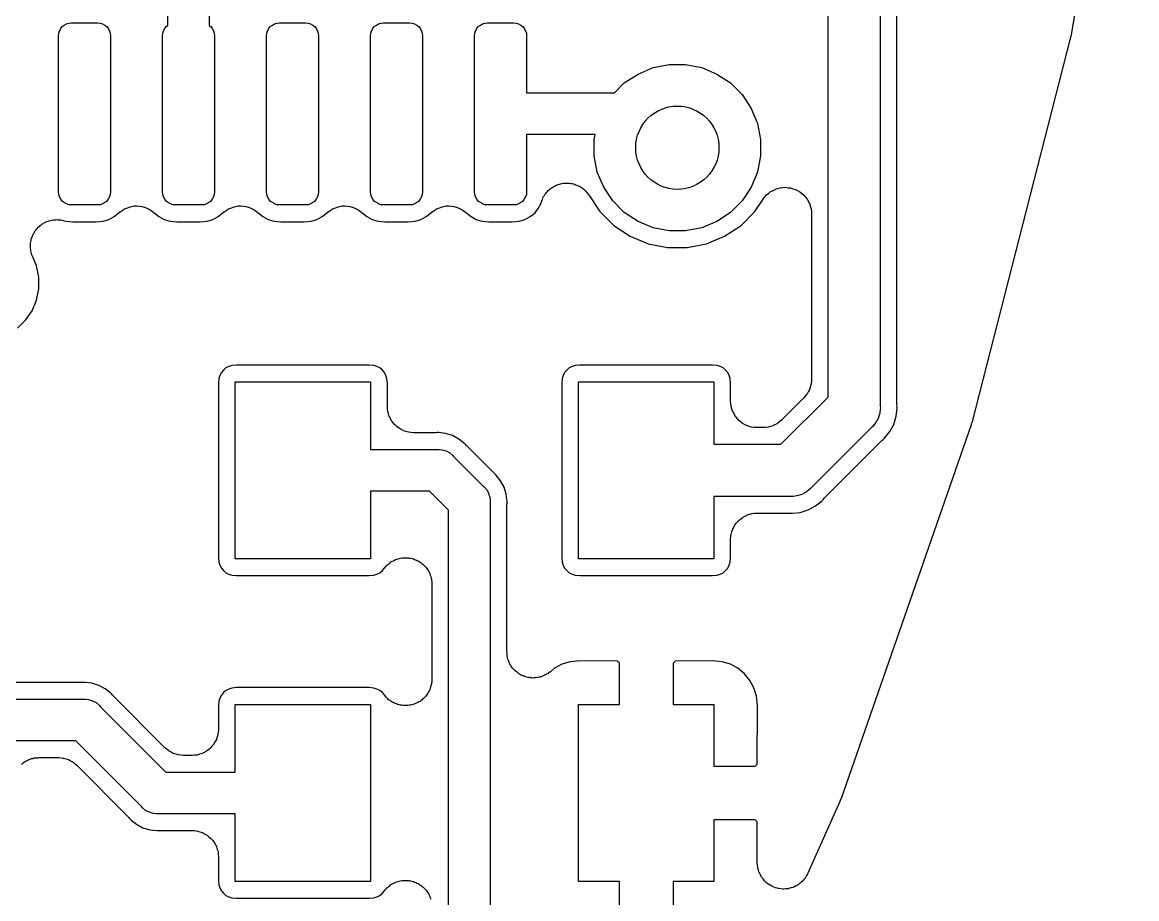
# Model space of a CAD drawing. Extents: x 115.8 to 161.5, y -138.1 to -92.5.
# Drawn here: x 156 to 161.36, y -124.16 to -119.95 of the extents above; entities that cross this region are included whole.
import ezdxf

# ---------------------------------------------------------------- set-up
doc = ezdxf.new("R2010")
doc.units = 0
doc.layers.add('BLACK', color=7, linetype='CONTINUOUS')

msp = doc.modelspace()

# ---------------------------------------------------------------- linework, layer by layer
at = {"layer": 'BLACK', "linetype": 'CONTINUOUS'}
for p, q in [((160.125, -117.956), (160.125, -121.794)), ((159.875, -120.656), (159.875, -118.002)), ((160.205, -121.784), (160.205, -117.966)), ((161.358, -118.137), (161.041, -120.016)), ((156.9, -119.705), (156.9, -119.963)), ((156.7, -119.963), (156.7, -119.741)), ((156.176, -120), (156.18, -119.989)), ((156.18, -119.989), (156.186, -119.978)), ((156.186, -119.978), (156.193, -119.968)), ((156.193, -119.968), (156.203, -119.961)), ((156.203, -119.961), (156.214, -119.955)), ((156.214, -119.955), (156.225, -119.951)), ((156.225, -119.951), (156.237, -119.95)), ((156.237, -119.95), (156.362, -119.95)), ((156.362, -119.95), (156.375, -119.951)), ((156.375, -119.951), (156.386, -119.955)), ((156.386, -119.955), (156.397, -119.961)), ((156.397, -119.961), (156.407, -119.968)), ((156.407, -119.968), (156.414, -119.978)), ((156.414, -119.978), (156.42, -119.989)), ((156.42, -119.989), (156.424, -120)), ((156.676, -120), (156.68, -119.989)), ((156.68, -119.989), (156.686, -119.978)), ((156.686, -119.978), (156.693, -119.968)), ((156.693, -119.968), (156.7, -119.963)), ((156.9, -119.963), (156.907, -119.968)), ((156.907, -119.968), (156.914, -119.978)), ((156.914, -119.978), (156.92, -119.989)), ((156.92, -119.989), (156.924, -120)), ((157.176, -120), (157.18, -119.989)), ((157.18, -119.989), (157.186, -119.978)), ((157.186, -119.978), (157.193, -119.968)), ((157.193, -119.968), (157.203, -119.961)), ((157.203, -119.961), (157.214, -119.955)), ((157.214, -119.955), (157.225, -119.951)), ((157.225, -119.951), (157.237, -119.95)), ((157.237, -119.95), (157.362, -119.95)), ((157.362, -119.95), (157.375, -119.951)), ((157.375, -119.951), (157.386, -119.955)), ((157.386, -119.955), (157.397, -119.961)), ((157.397, -119.961), (157.407, -119.968)), ((157.407, -119.968), (157.414, -119.978)), ((157.414, -119.978), (157.42, -119.989)), ((157.42, -119.989), (157.424, -120)), ((157.676, -120), (157.68, -119.989)), ((157.68, -119.989), (157.686, -119.978)), ((157.686, -119.978), (157.693, -119.968)), ((157.693, -119.968), (157.703, -119.961)), ((157.703, -119.961), (157.714, -119.955)), ((157.714, -119.955), (157.725, -119.951)), ((157.725, -119.951), (157.737, -119.95)), ((157.737, -119.95), (157.862, -119.95)), ((157.862, -119.95), (157.875, -119.951)), ((157.875, -119.951), (157.886, -119.955)), ((157.886, -119.955), (157.897, -119.961)), ((157.897, -119.961), (157.907, -119.968)), ((157.907, -119.968), (157.914, -119.978)), ((157.914, -119.978), (157.92, -119.989)), ((157.92, -119.989), (157.924, -120)), ((158.176, -120), (158.18, -119.989)), ((158.18, -119.989), (158.186, -119.978)), ((158.186, -119.978), (158.193, -119.968)), ((158.193, -119.968), (158.203, -119.961)), ((158.203, -119.961), (158.214, -119.955)), ((158.214, -119.955), (158.225, -119.951)), ((158.225, -119.951), (158.237, -119.95)), ((158.237, -119.95), (158.362, -119.95)), ((158.362, -119.95), (158.375, -119.951)), ((158.375, -119.951), (158.386, -119.955)), ((158.386, -119.955), (158.397, -119.961)), ((158.397, -119.961), (158.407, -119.968)), ((158.407, -119.968), (158.414, -119.978)), ((158.414, -119.978), (158.42, -119.989)), ((158.42, -119.989), (158.424, -120)), ((156.175, -120.012), (156.176, -120)), ((156.175, -120.762), (156.175, -120.012)), ((156.424, -120), (156.425, -120.012)), ((156.425, -120.012), (156.425, -120.762)), ((156.675, -120.012), (156.676, -120)), ((156.675, -120.762), (156.675, -120.012)), ((156.924, -120), (156.925, -120.012)), ((156.925, -120.012), (156.925, -120.762)), ((157.175, -120.012), (157.176, -120)), ((157.175, -120.762), (157.175, -120.012)), ((157.424, -120), (157.425, -120.012)), ((157.425, -120.012), (157.425, -120.762)), ((157.675, -120.012), (157.676, -120)), ((157.675, -120.762), (157.675, -120.012)), ((157.924, -120), (157.925, -120.012)), ((157.925, -120.012), (157.925, -120.762)), ((158.175, -120.012), (158.176, -120)), ((158.175, -120.762), (158.175, -120.012)), ((158.424, -120), (158.425, -120.012)), ((158.425, -120.012), (158.425, -120.287)), ((161.038, -120.026), (160.565, -121.871)), ((161.039, -120.022), (161.038, -120.026)), ((161.04, -120.017), (161.039, -120.022)), ((161.041, -120.016), (161.04, -120.017)), ((159.033, -120.165), (159.111, -120.15)), ((159.111, -120.15), (159.189, -120.15)), ((159.189, -120.15), (159.267, -120.165)), ((158.895, -120.239), (158.961, -120.196)), ((158.961, -120.196), (159.033, -120.165)), ((159.267, -120.165), (159.339, -120.196)), ((159.339, -120.196), (159.405, -120.239)), ((158.847, -120.287), (158.895, -120.239)), ((159.405, -120.239), (159.461, -120.295)), ((158.425, -120.287), (158.847, -120.287)), ((159.461, -120.295), (159.504, -120.361)), ((159.504, -120.361), (159.535, -120.433)), ((159.535, -120.433), (159.55, -120.511)), ((158.755, -120.487), (158.425, -120.487)), ((158.425, -120.487), (158.425, -120.762)), ((158.75, -120.511), (158.755, -120.487)), ((158.75, -120.589), (158.75, -120.511)), ((159.55, -120.511), (159.55, -120.589)), ((158.765, -120.667), (158.75, -120.589)), ((159.55, -120.589), (159.535, -120.667)), ((158.796, -120.739), (158.765, -120.667)), ((159.535, -120.667), (159.504, -120.739)), ((159.875, -121.748), (159.875, -120.656)), ((159.875, -120.656), (159.875, -120.656)), ((158.539, -120.748), (158.544, -120.744)), ((158.544, -120.744), (158.548, -120.741)), ((158.548, -120.741), (158.554, -120.738)), ((158.554, -120.738), (158.56, -120.734)), ((158.56, -120.734), (158.565, -120.732)), ((158.565, -120.732), (158.57, -120.729)), ((158.57, -120.729), (158.577, -120.727)), ((158.577, -120.727), (158.583, -120.725)), ((158.583, -120.725), (158.588, -120.724)), ((158.588, -120.724), (158.594, -120.722)), ((158.594, -120.722), (158.601, -120.721)), ((158.601, -120.721), (158.607, -120.72)), ((158.607, -120.72), (158.613, -120.72)), ((158.613, -120.72), (158.619, -120.72)), ((158.619, -120.72), (158.625, -120.72)), ((158.625, -120.72), (158.632, -120.72)), ((158.632, -120.72), (158.638, -120.722)), ((158.638, -120.722), (158.643, -120.722)), ((158.643, -120.722), (158.65, -120.724)), ((158.65, -120.724), (158.656, -120.725)), ((158.656, -120.725), (158.661, -120.728)), ((158.661, -120.728), (158.667, -120.73)), ((158.667, -120.73), (158.673, -120.733)), ((158.673, -120.733), (158.679, -120.735)), ((158.679, -120.735), (158.684, -120.738)), ((158.684, -120.738), (158.689, -120.741)), ((158.689, -120.741), (158.694, -120.745)), ((158.694, -120.745), (158.699, -120.749)), ((158.839, -120.805), (158.796, -120.739)), ((159.504, -120.739), (159.461, -120.805)), ((159.621, -120.749), (159.633, -120.746)), ((159.633, -120.746), (159.644, -120.743)), ((159.644, -120.743), (159.644, -120.743)), ((159.644, -120.743), (159.645, -120.743)), ((159.645, -120.743), (159.657, -120.741)), ((159.657, -120.741), (159.669, -120.74)), ((159.669, -120.74), (159.669, -120.74)), ((159.669, -120.74), (159.669, -120.74)), ((159.669, -120.74), (159.682, -120.742)), ((159.682, -120.742), (159.694, -120.743)), ((159.694, -120.743), (159.694, -120.743)), ((159.694, -120.743), (159.694, -120.743)), ((159.694, -120.743), (159.705, -120.747)), ((156.176, -120.775), (156.175, -120.762)), ((156.18, -120.786), (156.176, -120.775)), ((156.186, -120.797), (156.18, -120.786)), ((156.193, -120.807), (156.186, -120.797)), ((156.414, -120.797), (156.407, -120.807)), ((156.42, -120.786), (156.414, -120.797)), ((156.424, -120.775), (156.42, -120.786)), ((156.425, -120.762), (156.424, -120.775)), ((156.676, -120.775), (156.675, -120.762)), ((156.68, -120.786), (156.676, -120.775)), ((156.686, -120.797), (156.68, -120.786)), ((156.693, -120.807), (156.686, -120.797)), ((156.914, -120.797), (156.907, -120.807)), ((156.92, -120.786), (156.914, -120.797)), ((156.924, -120.775), (156.92, -120.786)), ((156.925, -120.762), (156.924, -120.775)), ((157.176, -120.775), (157.175, -120.762)), ((157.18, -120.786), (157.176, -120.775)), ((157.186, -120.797), (157.18, -120.786)), ((157.193, -120.807), (157.186, -120.797)), ((157.414, -120.797), (157.407, -120.807)), ((157.42, -120.786), (157.414, -120.797)), ((157.424, -120.775), (157.42, -120.786)), ((157.425, -120.762), (157.424, -120.775)), ((157.676, -120.775), (157.675, -120.762)), ((157.68, -120.786), (157.676, -120.775)), ((157.686, -120.797), (157.68, -120.786)), ((157.693, -120.807), (157.686, -120.797)), ((157.914, -120.797), (157.907, -120.807)), ((157.92, -120.786), (157.914, -120.797)), ((157.924, -120.775), (157.92, -120.786)), ((157.925, -120.762), (157.924, -120.775)), ((158.176, -120.775), (158.175, -120.762)), ((158.18, -120.786), (158.176, -120.775)), ((158.186, -120.797), (158.18, -120.786)), ((158.193, -120.807), (158.186, -120.797)), ((158.414, -120.797), (158.407, -120.807)), ((158.42, -120.786), (158.414, -120.797)), ((158.424, -120.775), (158.42, -120.786)), ((158.425, -120.762), (158.424, -120.775)), ((158.5, -120.803), (158.501, -120.797)), ((158.501, -120.797), (158.504, -120.791)), ((158.504, -120.791), (158.507, -120.785)), ((158.507, -120.785), (158.51, -120.781)), ((158.51, -120.781), (158.513, -120.775)), ((158.513, -120.775), (158.517, -120.77)), ((158.517, -120.77), (158.521, -120.765)), ((158.521, -120.765), (158.525, -120.761)), ((158.525, -120.761), (158.529, -120.756)), ((158.529, -120.756), (158.534, -120.752)), ((158.534, -120.752), (158.539, -120.748)), ((158.699, -120.749), (158.704, -120.753)), ((158.704, -120.753), (158.708, -120.757)), ((158.708, -120.757), (158.712, -120.762)), ((158.712, -120.762), (158.717, -120.767)), ((158.717, -120.767), (158.72, -120.772)), ((158.72, -120.772), (158.724, -120.776)), ((158.724, -120.776), (158.777, -120.856)), ((159.523, -120.856), (159.562, -120.797)), ((159.562, -120.797), (159.563, -120.796)), ((159.563, -120.795), (159.571, -120.786)), ((159.563, -120.796), (159.563, -120.795)), ((159.563, -120.796), (159.563, -120.796)), ((159.563, -120.796), (159.563, -120.796)), ((159.571, -120.786), (159.579, -120.777)), ((159.579, -120.776), (159.589, -120.769)), ((159.579, -120.777), (159.579, -120.776)), ((159.579, -120.776), (159.579, -120.776)), ((159.589, -120.769), (159.598, -120.761)), ((159.598, -120.761), (159.599, -120.761)), ((159.599, -120.761), (159.61, -120.755)), ((159.599, -120.761), (159.599, -120.761)), ((159.61, -120.755), (159.62, -120.75)), ((159.62, -120.75), (159.621, -120.75)), ((159.621, -120.75), (159.621, -120.749)), ((159.705, -120.747), (159.717, -120.75)), ((159.717, -120.75), (159.717, -120.75)), ((159.717, -120.75), (159.718, -120.75)), ((159.718, -120.75), (159.728, -120.756)), ((159.728, -120.756), (159.739, -120.762)), ((159.739, -120.762), (159.739, -120.762)), ((159.739, -120.762), (159.739, -120.762)), ((159.739, -120.762), (159.749, -120.77)), ((159.749, -120.77), (159.758, -120.778)), ((159.758, -120.778), (159.758, -120.778)), ((159.758, -120.778), (159.758, -120.778)), ((159.758, -120.778), (159.766, -120.788)), ((159.766, -120.788), (159.774, -120.797)), ((159.774, -120.797), (159.774, -120.797)), ((159.774, -120.797), (159.774, -120.797)), ((159.774, -120.797), (159.78, -120.809)), ((156.203, -120.814), (156.193, -120.807)), ((156.214, -120.82), (156.203, -120.814)), ((156.225, -120.824), (156.214, -120.82)), ((156.237, -120.825), (156.225, -120.824)), ((156.362, -120.825), (156.237, -120.825)), ((156.375, -120.824), (156.362, -120.825)), ((156.386, -120.82), (156.375, -120.824)), ((156.397, -120.814), (156.386, -120.82)), ((156.407, -120.807), (156.397, -120.814)), ((156.471, -120.858), (156.481, -120.851)), ((156.481, -120.851), (156.491, -120.845)), ((156.491, -120.845), (156.491, -120.844)), ((156.491, -120.844), (156.492, -120.844)), ((156.492, -120.844), (156.503, -120.84)), ((156.503, -120.84), (156.514, -120.835)), ((156.514, -120.835), (156.514, -120.835)), ((156.514, -120.835), (156.515, -120.835)), ((156.515, -120.835), (156.526, -120.833)), ((156.526, -120.833), (156.538, -120.83)), ((156.538, -120.83), (156.538, -120.83)), ((156.538, -120.83), (156.539, -120.83)), ((156.539, -120.83), (156.551, -120.83)), ((156.551, -120.83), (156.563, -120.831)), ((156.563, -120.831), (156.563, -120.831)), ((156.563, -120.831), (156.564, -120.831)), ((156.564, -120.831), (156.575, -120.833)), ((156.575, -120.833), (156.587, -120.835)), ((156.587, -120.835), (156.588, -120.836)), ((156.588, -120.836), (156.588, -120.836)), ((156.588, -120.836), (156.599, -120.84)), ((156.599, -120.84), (156.61, -120.845)), ((156.61, -120.845), (156.61, -120.845)), ((156.61, -120.845), (156.611, -120.845)), ((156.611, -120.845), (156.621, -120.852)), ((156.621, -120.852), (156.631, -120.859)), ((156.703, -120.814), (156.693, -120.807)), ((156.714, -120.82), (156.703, -120.814)), ((156.725, -120.824), (156.714, -120.82)), ((156.737, -120.825), (156.725, -120.824)), ((156.862, -120.825), (156.737, -120.825)), ((156.875, -120.824), (156.862, -120.825)), ((156.886, -120.82), (156.875, -120.824)), ((156.897, -120.814), (156.886, -120.82)), ((156.907, -120.807), (156.897, -120.814)), ((156.971, -120.858), (156.981, -120.851)), ((156.981, -120.851), (156.991, -120.845)), ((156.991, -120.845), (156.991, -120.844)), ((156.991, -120.844), (156.992, -120.844)), ((156.992, -120.844), (157.003, -120.84)), ((157.003, -120.84), (157.014, -120.835)), ((157.014, -120.835), (157.014, -120.835)), ((157.014, -120.835), (157.015, -120.835)), ((157.015, -120.835), (157.026, -120.833)), ((157.026, -120.833), (157.038, -120.83)), ((157.038, -120.83), (157.038, -120.83)), ((157.038, -120.83), (157.039, -120.83)), ((157.039, -120.83), (157.051, -120.83)), ((157.051, -120.83), (157.063, -120.831)), ((157.063, -120.831), (157.063, -120.831)), ((157.063, -120.831), (157.064, -120.831)), ((157.064, -120.831), (157.075, -120.833)), ((157.075, -120.833), (157.087, -120.835)), ((157.087, -120.835), (157.088, -120.836)), ((157.088, -120.836), (157.088, -120.836)), ((157.088, -120.836), (157.099, -120.84)), ((157.099, -120.84), (157.11, -120.845)), ((157.11, -120.845), (157.11, -120.845)), ((157.11, -120.845), (157.111, -120.845)), ((157.111, -120.845), (157.121, -120.852)), ((157.121, -120.852), (157.131, -120.859)), ((157.203, -120.814), (157.193, -120.807)), ((157.214, -120.82), (157.203, -120.814)), ((157.225, -120.824), (157.214, -120.82)), ((157.237, -120.825), (157.225, -120.824)), ((157.362, -120.825), (157.237, -120.825)), ((157.375, -120.824), (157.362, -120.825)), ((157.386, -120.82), (157.375, -120.824)), ((157.397, -120.814), (157.386, -120.82)), ((157.407, -120.807), (157.397, -120.814)), ((157.471, -120.858), (157.481, -120.851)), ((157.481, -120.851), (157.491, -120.845)), ((157.491, -120.845), (157.491, -120.844)), ((157.491, -120.844), (157.492, -120.844)), ((157.492, -120.844), (157.503, -120.84)), ((157.503, -120.84), (157.514, -120.835)), ((157.514, -120.835), (157.514, -120.835)), ((157.514, -120.835), (157.515, -120.835)), ((157.515, -120.835), (157.526, -120.833)), ((157.526, -120.833), (157.538, -120.83)), ((157.538, -120.83), (157.538, -120.83)), ((157.538, -120.83), (157.539, -120.83)), ((157.539, -120.83), (157.551, -120.83)), ((157.551, -120.83), (157.563, -120.831)), ((157.563, -120.831), (157.563, -120.831)), ((157.563, -120.831), (157.564, -120.831)), ((157.564, -120.831), (157.575, -120.833)), ((157.575, -120.833), (157.587, -120.835)), ((157.587, -120.835), (157.588, -120.836)), ((157.588, -120.836), (157.588, -120.836)), ((157.588, -120.836), (157.599, -120.84)), ((157.599, -120.84), (157.61, -120.845)), ((157.61, -120.845), (157.61, -120.845)), ((157.61, -120.845), (157.611, -120.845)), ((157.611, -120.845), (157.621, -120.852)), ((157.621, -120.852), (157.631, -120.859)), ((157.703, -120.814), (157.693, -120.807)), ((157.714, -120.82), (157.703, -120.814)), ((157.725, -120.824), (157.714, -120.82)), ((157.737, -120.825), (157.725, -120.824)), ((157.862, -120.825), (157.737, -120.825)), ((157.875, -120.824), (157.862, -120.825)), ((157.886, -120.82), (157.875, -120.824)), ((157.897, -120.814), (157.886, -120.82)), ((157.907, -120.807), (157.897, -120.814)), ((157.971, -120.858), (157.981, -120.851)), ((157.981, -120.851), (157.991, -120.845)), ((157.991, -120.845), (157.991, -120.844)), ((157.991, -120.844), (157.992, -120.844)), ((157.992, -120.844), (158.003, -120.84)), ((158.003, -120.84), (158.014, -120.835)), ((158.014, -120.835), (158.014, -120.835)), ((158.014, -120.835), (158.015, -120.835)), ((158.015, -120.835), (158.026, -120.833)), ((158.026, -120.833), (158.038, -120.83)), ((158.038, -120.83), (158.038, -120.83)), ((158.038, -120.83), (158.039, -120.83)), ((158.039, -120.83), (158.051, -120.83)), ((158.051, -120.83), (158.063, -120.831)), ((158.063, -120.831), (158.063, -120.831)), ((158.063, -120.831), (158.064, -120.831)), ((158.064, -120.831), (158.075, -120.833)), ((158.075, -120.833), (158.087, -120.835)), ((158.087, -120.835), (158.088, -120.836)), ((158.088, -120.836), (158.088, -120.836)), ((158.088, -120.836), (158.099, -120.84)), ((158.099, -120.84), (158.11, -120.845)), ((158.11, -120.845), (158.11, -120.845)), ((158.11, -120.845), (158.111, -120.845)), ((158.111, -120.845), (158.121, -120.852)), ((158.121, -120.852), (158.131, -120.859)), ((158.203, -120.814), (158.193, -120.807)), ((158.214, -120.82), (158.203, -120.814)), ((158.225, -120.824), (158.214, -120.82)), ((158.237, -120.825), (158.225, -120.824)), ((158.362, -120.825), (158.237, -120.825)), ((158.375, -120.824), (158.362, -120.825)), ((158.386, -120.82), (158.375, -120.824)), ((158.397, -120.814), (158.386, -120.82)), ((158.407, -120.807), (158.397, -120.814)), ((158.464, -120.864), (158.481, -120.842)), ((158.481, -120.842), (158.495, -120.817)), ((158.495, -120.817), (158.497, -120.81)), ((158.497, -120.808), (158.5, -120.803)), ((158.497, -120.81), (158.497, -120.808)), ((158.895, -120.861), (158.839, -120.805)), ((159.461, -120.805), (159.405, -120.861)), ((159.78, -120.809), (159.785, -120.819)), ((159.785, -120.819), (159.785, -120.819)), ((159.785, -120.819), (159.786, -120.819)), ((159.786, -120.819), (159.789, -120.831)), ((159.789, -120.831), (159.793, -120.843)), ((159.793, -120.843), (159.793, -120.843)), ((159.793, -120.843), (159.793, -120.843)), ((159.793, -120.843), (159.794, -120.855)), ((156.113, -120.908), (156.119, -120.905)), ((156.119, -120.905), (156.125, -120.903)), ((156.125, -120.903), (156.13, -120.901)), ((156.13, -120.901), (156.137, -120.9)), ((156.137, -120.9), (156.143, -120.898)), ((156.143, -120.898), (156.149, -120.897)), ((156.149, -120.897), (156.155, -120.896)), ((156.155, -120.896), (156.161, -120.896)), ((156.161, -120.896), (156.168, -120.895)), ((156.168, -120.895), (156.174, -120.896)), ((156.174, -120.896), (156.18, -120.896)), ((156.18, -120.896), (156.186, -120.897)), ((156.186, -120.897), (156.192, -120.898)), ((156.192, -120.898), (156.198, -120.9)), ((156.198, -120.9), (156.204, -120.901)), ((156.204, -120.901), (156.21, -120.903)), ((156.21, -120.903), (156.244, -120.906)), ((156.244, -120.906), (156.356, -120.906)), ((156.356, -120.906), (156.39, -120.903)), ((156.39, -120.903), (156.417, -120.895)), ((156.417, -120.895), (156.442, -120.881)), ((156.442, -120.881), (156.469, -120.859)), ((156.469, -120.859), (156.47, -120.858)), ((156.47, -120.858), (156.47, -120.858)), ((156.47, -120.858), (156.47, -120.858)), ((156.47, -120.858), (156.471, -120.858)), ((156.631, -120.859), (156.658, -120.881)), ((156.658, -120.881), (156.683, -120.895)), ((156.683, -120.895), (156.71, -120.903)), ((156.71, -120.903), (156.744, -120.906)), ((156.744, -120.906), (156.856, -120.906)), ((156.856, -120.906), (156.89, -120.903)), ((156.89, -120.903), (156.917, -120.895)), ((156.917, -120.895), (156.942, -120.881)), ((156.942, -120.881), (156.969, -120.859)), ((156.969, -120.859), (156.97, -120.858)), ((156.97, -120.858), (156.97, -120.858)), ((156.97, -120.858), (156.97, -120.858)), ((156.97, -120.858), (156.971, -120.858)), ((157.131, -120.859), (157.158, -120.881)), ((157.158, -120.881), (157.183, -120.895)), ((157.183, -120.895), (157.21, -120.903)), ((157.21, -120.903), (157.244, -120.906)), ((157.244, -120.906), (157.356, -120.906)), ((157.356, -120.906), (157.39, -120.903)), ((157.39, -120.903), (157.417, -120.895)), ((157.417, -120.895), (157.442, -120.881)), ((157.442, -120.881), (157.469, -120.859)), ((157.469, -120.859), (157.47, -120.858)), ((157.47, -120.858), (157.47, -120.858)), ((157.47, -120.858), (157.47, -120.858)), ((157.47, -120.858), (157.471, -120.858)), ((157.631, -120.859), (157.658, -120.881)), ((157.658, -120.881), (157.683, -120.895)), ((157.683, -120.895), (157.71, -120.903)), ((157.71, -120.903), (157.744, -120.906)), ((157.744, -120.906), (157.856, -120.906)), ((157.856, -120.906), (157.89, -120.903)), ((157.89, -120.903), (157.917, -120.895)), ((157.917, -120.895), (157.942, -120.881)), ((157.942, -120.881), (157.969, -120.859)), ((157.969, -120.859), (157.97, -120.858)), ((157.97, -120.858), (157.97, -120.858)), ((157.97, -120.858), (157.97, -120.858)), ((157.97, -120.858), (157.971, -120.858)), ((158.131, -120.859), (158.158, -120.881)), ((158.158, -120.881), (158.183, -120.895)), ((158.183, -120.895), (158.21, -120.903)), ((158.21, -120.903), (158.244, -120.906)), ((158.244, -120.906), (158.356, -120.906)), ((158.356, -120.906), (158.39, -120.903)), ((158.39, -120.903), (158.417, -120.895)), ((158.417, -120.895), (158.442, -120.881)), ((158.442, -120.881), (158.464, -120.864)), ((158.777, -120.856), (158.844, -120.923)), ((158.961, -120.904), (158.895, -120.861)), ((159.033, -120.935), (158.961, -120.904)), ((159.339, -120.904), (159.267, -120.935)), ((159.405, -120.861), (159.339, -120.904)), ((159.456, -120.923), (159.523, -120.856)), ((159.794, -120.855), (159.795, -120.867)), ((159.795, -120.867), (159.795, -121.662)), ((156.055, -120.962), (156.059, -120.957)), ((156.059, -120.957), (156.062, -120.951)), ((156.062, -120.951), (156.066, -120.946)), ((156.066, -120.946), (156.069, -120.941)), ((156.069, -120.941), (156.074, -120.937)), ((156.074, -120.937), (156.078, -120.932)), ((156.078, -120.932), (156.083, -120.928)), ((156.083, -120.928), (156.087, -120.924)), ((156.087, -120.924), (156.092, -120.92)), ((156.092, -120.92), (156.097, -120.916)), ((156.097, -120.916), (156.103, -120.914)), ((156.103, -120.914), (156.107, -120.91)), ((156.107, -120.91), (156.113, -120.908)), ((158.844, -120.923), (158.923, -120.975)), ((159.111, -120.95), (159.033, -120.935)), ((159.189, -120.95), (159.111, -120.95)), ((159.267, -120.935), (159.189, -120.95)), ((159.377, -120.975), (159.456, -120.923)), ((156.041, -121.009), (156.042, -121.003)), ((156.041, -121.015), (156.041, -121.009)), ((156.042, -121.003), (156.043, -120.996)), ((156.043, -120.996), (156.044, -120.991)), ((156.044, -120.991), (156.046, -120.985)), ((156.046, -120.985), (156.048, -120.979)), ((156.048, -120.979), (156.05, -120.973)), ((156.05, -120.973), (156.053, -120.967)), ((156.053, -120.967), (156.055, -120.962)), ((158.923, -120.975), (159.01, -121.012)), ((159.01, -121.012), (159.103, -121.03)), ((159.197, -121.03), (159.29, -121.012)), ((159.29, -121.012), (159.377, -120.975)), ((156.04, -121.021), (156.041, -121.015)), ((156.041, -121.027), (156.04, -121.021)), ((156.04, -121.034), (156.041, -121.027)), ((156.042, -121.04), (156.04, -121.034)), ((156.042, -121.046), (156.042, -121.04)), ((156.044, -121.052), (156.042, -121.046)), ((156.045, -121.058), (156.044, -121.052)), ((156.047, -121.064), (156.045, -121.058)), ((156.049, -121.069), (156.047, -121.064)), ((159.103, -121.03), (159.197, -121.03)), ((156.05, -121.071), (156.049, -121.069)), ((156.069, -121.118), (156.05, -121.071)), ((156.08, -121.172), (156.069, -121.118)), ((156.08, -121.228), (156.08, -121.172)), ((156.069, -121.282), (156.08, -121.228)), ((156.048, -121.333), (156.069, -121.282)), ((156.017, -121.378), (156.048, -121.333)), ((155.978, -121.417), (156.017, -121.378)), ((156.994, -121.601), (156.98, -121.608)), ((157.009, -121.596), (156.994, -121.601)), ((157.031, -121.594), (157.009, -121.596)), ((157.669, -121.594), (157.031, -121.594)), ((157.691, -121.596), (157.669, -121.594)), ((157.706, -121.601), (157.691, -121.596)), ((157.72, -121.608), (157.706, -121.601)), ((158.644, -121.601), (158.63, -121.608)), ((158.659, -121.596), (158.644, -121.601)), ((158.681, -121.594), (158.659, -121.596)), ((159.319, -121.594), (158.681, -121.594)), ((159.341, -121.596), (159.319, -121.594)), ((159.356, -121.601), (159.341, -121.596)), ((159.37, -121.608), (159.356, -121.601)), ((156.951, -121.644), (156.946, -121.659)), ((156.958, -121.63), (156.951, -121.644)), ((156.968, -121.618), (156.958, -121.63)), ((156.98, -121.608), (156.968, -121.618)), ((157.732, -121.618), (157.72, -121.608)), ((157.742, -121.63), (157.732, -121.618)), ((157.749, -121.644), (157.742, -121.63)), ((157.754, -121.659), (157.749, -121.644)), ((158.601, -121.644), (158.596, -121.659)), ((158.608, -121.63), (158.601, -121.644)), ((158.618, -121.618), (158.608, -121.63)), ((158.63, -121.608), (158.618, -121.618)), ((159.382, -121.618), (159.37, -121.608)), ((159.392, -121.63), (159.382, -121.618)), ((159.399, -121.644), (159.392, -121.63)), ((159.404, -121.659), (159.399, -121.644)), ((156.946, -121.659), (156.944, -121.681)), ((156.944, -121.681), (156.944, -122.519)), ((157.025, -122.525), (157.025, -121.675)), ((157.025, -121.675), (157.675, -121.675)), ((157.675, -121.675), (157.675, -122)), ((157.756, -121.681), (157.754, -121.659)), ((157.756, -121.793), (157.756, -121.681)), ((158.596, -121.659), (158.594, -121.681)), ((158.594, -121.681), (158.594, -122.519)), ((158.675, -122.525), (158.675, -121.675)), ((158.675, -121.675), (159.325, -121.675)), ((159.325, -121.675), (159.325, -121.975)), ((159.406, -121.681), (159.404, -121.659)), ((159.406, -121.768), (159.406, -121.681)), ((159.789, -121.7), (159.785, -121.711)), ((159.785, -121.711), (159.785, -121.712)), ((159.792, -121.689), (159.789, -121.7)), ((159.794, -121.676), (159.792, -121.688)), ((159.792, -121.688), (159.792, -121.688)), ((159.792, -121.688), (159.792, -121.689)), ((159.795, -121.664), (159.794, -121.676)), ((159.795, -121.662), (159.795, -121.663)), ((159.795, -121.663), (159.795, -121.663)), ((159.795, -121.663), (159.795, -121.663)), ((159.795, -121.663), (159.795, -121.664)), ((159.648, -121.975), (159.875, -121.748)), ((159.758, -121.752), (159.652, -121.858)), ((159.765, -121.743), (159.758, -121.752)), ((159.773, -121.734), (159.765, -121.743)), ((159.774, -121.733), (159.773, -121.734)), ((159.773, -121.734), (159.773, -121.734)), ((159.779, -121.723), (159.774, -121.733)), ((159.785, -121.713), (159.779, -121.723)), ((159.785, -121.712), (159.785, -121.713)), ((157.757, -121.805), (157.756, -121.793)), ((157.758, -121.817), (157.757, -121.805)), ((157.758, -121.818), (157.758, -121.817)), ((157.758, -121.817), (157.758, -121.817)), ((157.762, -121.829), (157.758, -121.818)), ((159.407, -121.78), (159.406, -121.768)), ((159.408, -121.792), (159.407, -121.78)), ((159.408, -121.793), (159.408, -121.792)), ((159.408, -121.792), (159.408, -121.792)), ((159.412, -121.804), (159.408, -121.793)), ((159.415, -121.816), (159.412, -121.804)), ((159.416, -121.816), (159.415, -121.816)), ((159.415, -121.816), (159.415, -121.816)), ((159.421, -121.827), (159.416, -121.816)), ((160.125, -121.806), (160.123, -121.825)), ((160.125, -121.794), (160.126, -121.8)), ((160.126, -121.8), (160.125, -121.806)), ((160.125, -121.806), (160.125, -121.806)), ((160.202, -121.84), (160.206, -121.804)), ((160.206, -121.789), (160.205, -121.784)), ((160.205, -121.794), (160.206, -121.789)), ((160.206, -121.796), (160.205, -121.794)), ((160.206, -121.8), (160.206, -121.796)), ((160.206, -121.804), (160.206, -121.8)), ((160.206, -121.804), (160.206, -121.804)), ((157.765, -121.841), (157.762, -121.829)), ((157.766, -121.841), (157.765, -121.841)), ((157.765, -121.841), (157.765, -121.841)), ((157.771, -121.852), (157.766, -121.841)), ((157.777, -121.863), (157.771, -121.852)), ((157.785, -121.873), (157.777, -121.863)), ((157.777, -121.863), (157.777, -121.863)), ((157.777, -121.863), (157.777, -121.863)), ((159.427, -121.838), (159.421, -121.827)), ((159.435, -121.848), (159.427, -121.838)), ((159.427, -121.838), (159.427, -121.838)), ((159.427, -121.838), (159.427, -121.838)), ((159.442, -121.857), (159.435, -121.848)), ((159.443, -121.857), (159.442, -121.857)), ((159.452, -121.865), (159.443, -121.857)), ((159.443, -121.857), (159.443, -121.857)), ((159.461, -121.873), (159.452, -121.865)), ((159.642, -121.866), (159.633, -121.874)), ((159.651, -121.859), (159.642, -121.866)), ((159.652, -121.858), (159.651, -121.859)), ((159.652, -121.858), (159.652, -121.858)), ((159.652, -121.858), (159.652, -121.858)), ((159.652, -121.858), (159.652, -121.858)), ((160.104, -121.87), (160.093, -121.884)), ((160.116, -121.848), (160.104, -121.87)), ((160.117, -121.844), (160.116, -121.848)), ((160.123, -121.825), (160.117, -121.844)), ((160.19, -121.879), (160.202, -121.84)), ((160.565, -121.871), (160.564, -121.873)), ((157.792, -121.882), (157.785, -121.873)), ((157.793, -121.882), (157.792, -121.882)), ((157.802, -121.89), (157.793, -121.882)), ((157.793, -121.882), (157.793, -121.882)), ((157.811, -121.898), (157.802, -121.89)), ((157.812, -121.898), (157.811, -121.898)), ((157.823, -121.904), (157.812, -121.898)), ((157.812, -121.898), (157.812, -121.898)), ((157.833, -121.91), (157.823, -121.904)), ((157.834, -121.91), (157.833, -121.91)), ((157.833, -121.91), (157.833, -121.91)), ((157.845, -121.914), (157.834, -121.91)), ((157.857, -121.917), (157.845, -121.914)), ((157.869, -121.919), (157.857, -121.917)), ((157.857, -121.917), (157.857, -121.917)), ((157.857, -121.917), (157.857, -121.917)), ((157.881, -121.92), (157.869, -121.919)), ((157.882, -121.92), (157.881, -121.92)), ((157.883, -121.92), (157.882, -121.92)), ((157.882, -121.92), (157.882, -121.92)), ((157.882, -121.92), (157.882, -121.92)), ((157.985, -121.92), (157.883, -121.92)), ((157.99, -121.919), (157.985, -121.92)), ((157.996, -121.92), (157.99, -121.919)), ((157.997, -121.919), (157.996, -121.92)), ((158, -121.919), (157.997, -121.919)), ((158.003, -121.919), (158, -121.919)), ((158.035, -121.923), (158.003, -121.919)), ((158.003, -121.919), (158.003, -121.919)), ((158.069, -121.933), (158.035, -121.923)), ((159.462, -121.873), (159.461, -121.873)), ((159.473, -121.879), (159.462, -121.873)), ((159.462, -121.873), (159.462, -121.873)), ((159.483, -121.885), (159.473, -121.879)), ((159.484, -121.885), (159.483, -121.885)), ((159.483, -121.885), (159.483, -121.885)), ((159.495, -121.889), (159.484, -121.885)), ((159.507, -121.892), (159.495, -121.889)), ((159.519, -121.894), (159.507, -121.892)), ((159.507, -121.892), (159.507, -121.892)), ((159.507, -121.892), (159.507, -121.892)), ((159.531, -121.895), (159.519, -121.894)), ((159.532, -121.895), (159.531, -121.895)), ((159.533, -121.895), (159.532, -121.895)), ((159.532, -121.895), (159.532, -121.895)), ((159.532, -121.895), (159.532, -121.895)), ((159.562, -121.895), (159.533, -121.895)), ((159.574, -121.894), (159.562, -121.895)), ((159.586, -121.893), (159.574, -121.894)), ((159.587, -121.893), (159.586, -121.893)), ((159.586, -121.893), (159.586, -121.893)), ((159.598, -121.889), (159.587, -121.893)), ((159.61, -121.886), (159.598, -121.889)), ((159.611, -121.885), (159.61, -121.886)), ((159.61, -121.886), (159.61, -121.886)), ((159.621, -121.88), (159.611, -121.885)), ((159.632, -121.875), (159.621, -121.88)), ((159.633, -121.874), (159.632, -121.874)), ((159.632, -121.874), (159.632, -121.875)), ((160.084, -121.893), (159.793, -122.184)), ((160.562, -121.882), (159.935, -123.681)), ((160.089, -121.889), (160.084, -121.893)), ((160.093, -121.884), (160.089, -121.889)), ((160.093, -121.884), (160.093, -121.884)), ((160.146, -121.946), (160.171, -121.914)), ((160.171, -121.914), (160.19, -121.879)), ((160.563, -121.877), (160.562, -121.882)), ((160.564, -121.873), (160.563, -121.877)), ((158.1, -121.95), (158.069, -121.933)), ((158.128, -121.972), (158.1, -121.95)), ((158.13, -121.974), (158.128, -121.972)), ((158.133, -121.978), (158.13, -121.974)), ((158.137, -121.982), (158.133, -121.978)), ((159.325, -121.975), (159.648, -121.975)), ((159.856, -122.233), (160.133, -121.956)), ((160.133, -121.956), (160.135, -121.955)), ((160.135, -121.955), (160.139, -121.952)), ((160.139, -121.952), (160.143, -121.948)), ((160.143, -121.948), (160.146, -121.946)), ((157.675, -122), (157.995, -122)), ((157.995, -122), (158, -122)), ((158, -122), (158.005, -122)), ((158.005, -122), (158.005, -122)), ((158.005, -122), (158.02, -122.001)), ((158.02, -122.001), (158.038, -122.007)), ((158.038, -122.007), (158.056, -122.016)), ((158.056, -122.016), (158.071, -122.029)), ((158.071, -122.029), (158.074, -122.033)), ((158.138, -121.983), (158.137, -121.982)), ((158.267, -122.112), (158.138, -121.983)), ((158.074, -122.033), (158.217, -122.176)), ((158.271, -122.115), (158.267, -122.112)), ((158.274, -122.119), (158.271, -122.115)), ((158.276, -122.12), (158.274, -122.119)), ((158.278, -122.122), (158.276, -122.12)), ((158.3, -122.15), (158.278, -122.122)), ((158.217, -122.176), (158.221, -122.179)), ((158.221, -122.179), (158.234, -122.194)), ((158.317, -122.181), (158.3, -122.15)), ((158.327, -122.215), (158.317, -122.181)), ((159.789, -122.189), (159.77, -122.204)), ((159.793, -122.184), (159.789, -122.189)), ((157.959, -122.2), (157.675, -122.2)), ((157.675, -122.2), (157.675, -122.525)), ((158.05, -122.291), (157.959, -122.2)), ((158.234, -122.194), (158.243, -122.212)), ((158.243, -122.212), (158.244, -122.217)), ((158.244, -122.217), (158.248, -122.227)), ((158.248, -122.227), (158.249, -122.23)), ((158.249, -122.23), (158.25, -122.245)), ((158.25, -122.245), (158.25, -122.245)), ((158.25, -122.245), (158.25, -122.25)), ((158.33, -122.24), (158.327, -122.215)), ((158.331, -122.25), (158.33, -122.24)), ((158.33, -122.24), (158.33, -122.24)), ((159.694, -122.225), (159.325, -122.225)), ((159.325, -122.225), (159.325, -122.525)), ((159.7, -122.226), (159.694, -122.225)), ((159.706, -122.225), (159.7, -122.226)), ((159.725, -122.223), (159.706, -122.225)), ((159.706, -122.225), (159.706, -122.225)), ((159.748, -122.216), (159.725, -122.223)), ((159.77, -122.204), (159.748, -122.216)), ((159.814, -122.271), (159.846, -122.246)), ((159.846, -122.246), (159.848, -122.243)), ((159.848, -122.243), (159.849, -122.241)), ((159.849, -122.241), (159.853, -122.238)), ((159.853, -122.238), (159.856, -122.233)), ((158.05, -124.359), (158.05, -122.291)), ((158.25, -122.25), (158.25, -122.255)), ((158.25, -122.255), (158.25, -124.395)), ((158.33, -122.263), (158.331, -122.258)), ((158.33, -122.265), (158.33, -122.263)), ((158.33, -122.971), (158.33, -122.265)), ((158.331, -122.253), (158.331, -122.25)), ((158.331, -122.258), (158.331, -122.253)), ((159.74, -122.302), (159.779, -122.29)), ((159.779, -122.29), (159.814, -122.271)), ((159.428, -122.36), (159.436, -122.351)), ((159.436, -122.351), (159.444, -122.342)), ((159.444, -122.341), (159.453, -122.334)), ((159.444, -122.342), (159.444, -122.341)), ((159.444, -122.342), (159.444, -122.342)), ((159.453, -122.334), (159.463, -122.326)), ((159.463, -122.326), (159.474, -122.32)), ((159.463, -122.326), (159.463, -122.326)), ((159.463, -122.326), (159.463, -122.326)), ((159.474, -122.32), (159.485, -122.315)), ((159.485, -122.314), (159.497, -122.311)), ((159.485, -122.315), (159.485, -122.314)), ((159.485, -122.314), (159.485, -122.314)), ((159.497, -122.311), (159.508, -122.307)), ((159.508, -122.307), (159.509, -122.307)), ((159.509, -122.307), (159.521, -122.306)), ((159.509, -122.307), (159.509, -122.307)), ((159.521, -122.306), (159.533, -122.305)), ((159.533, -122.305), (159.684, -122.305)), ((159.684, -122.305), (159.685, -122.305)), ((159.685, -122.305), (159.691, -122.306)), ((159.691, -122.306), (159.696, -122.306)), ((159.696, -122.306), (159.7, -122.306)), ((159.7, -122.306), (159.704, -122.306)), ((159.704, -122.306), (159.74, -122.302)), ((159.704, -122.306), (159.704, -122.306)), ((159.407, -122.418), (159.409, -122.406)), ((159.409, -122.406), (159.412, -122.394)), ((159.409, -122.406), (159.409, -122.406)), ((159.409, -122.406), (159.409, -122.406)), ((159.412, -122.394), (159.416, -122.383)), ((159.416, -122.382), (159.422, -122.372)), ((159.416, -122.383), (159.416, -122.382)), ((159.416, -122.382), (159.416, -122.382)), ((159.422, -122.372), (159.428, -122.361)), ((159.428, -122.361), (159.428, -122.36)), ((159.428, -122.361), (159.428, -122.361)), ((159.406, -122.43), (159.407, -122.418)), ((159.406, -122.431), (159.406, -122.43)), ((159.406, -122.432), (159.406, -122.431)), ((159.406, -122.431), (159.406, -122.431)), ((159.406, -122.431), (159.406, -122.431)), ((159.406, -122.519), (159.406, -122.432)), ((156.944, -122.519), (156.946, -122.541)), ((156.946, -122.541), (156.951, -122.556)), ((156.951, -122.556), (156.958, -122.57)), ((157.675, -122.525), (157.025, -122.525)), ((157.732, -122.582), (157.745, -122.566)), ((157.745, -122.566), (157.746, -122.565)), ((157.746, -122.565), (157.75, -122.56)), ((157.75, -122.56), (157.754, -122.556)), ((157.754, -122.556), (157.759, -122.552)), ((157.759, -122.552), (157.764, -122.547)), ((157.764, -122.547), (157.769, -122.544)), ((157.769, -122.544), (157.773, -122.54)), ((157.773, -122.54), (157.779, -122.537)), ((157.779, -122.537), (157.785, -122.534)), ((157.785, -122.534), (157.79, -122.532)), ((157.79, -122.532), (157.795, -122.529)), ((157.795, -122.529), (157.802, -122.527)), ((157.802, -122.527), (157.808, -122.525)), ((157.808, -122.525), (157.813, -122.524)), ((157.813, -122.524), (157.819, -122.522)), ((157.819, -122.522), (157.826, -122.521)), ((157.826, -122.521), (157.832, -122.52)), ((157.832, -122.52), (157.838, -122.52)), ((157.838, -122.52), (157.844, -122.52)), ((157.844, -122.52), (157.85, -122.52)), ((157.85, -122.52), (157.857, -122.52)), ((157.857, -122.52), (157.863, -122.522)), ((157.863, -122.522), (157.869, -122.522)), ((157.869, -122.522), (157.875, -122.524)), ((157.875, -122.524), (157.881, -122.525)), ((157.881, -122.525), (157.886, -122.528)), ((157.886, -122.528), (157.892, -122.53)), ((157.892, -122.53), (157.898, -122.533)), ((157.898, -122.533), (157.904, -122.535)), ((157.904, -122.535), (157.909, -122.538)), ((157.909, -122.538), (157.914, -122.541)), ((157.914, -122.541), (157.919, -122.545)), ((157.919, -122.545), (157.924, -122.549)), ((157.924, -122.549), (157.928, -122.553)), ((157.928, -122.553), (157.933, -122.557)), ((157.933, -122.557), (157.937, -122.562)), ((157.937, -122.562), (157.942, -122.567)), ((157.942, -122.567), (157.945, -122.572)), ((158.594, -122.519), (158.596, -122.541)), ((158.596, -122.541), (158.601, -122.556)), ((158.601, -122.556), (158.608, -122.57)), ((159.325, -122.525), (158.675, -122.525)), ((159.392, -122.57), (159.399, -122.556)), ((159.399, -122.556), (159.404, -122.541)), ((159.404, -122.541), (159.406, -122.519)), ((156.958, -122.57), (156.968, -122.582)), ((156.968, -122.582), (156.98, -122.592)), ((156.98, -122.592), (156.994, -122.599)), ((156.994, -122.599), (157.009, -122.604)), ((157.009, -122.604), (157.031, -122.606)), ((157.031, -122.606), (157.669, -122.606)), ((157.669, -122.606), (157.691, -122.604)), ((157.691, -122.604), (157.706, -122.599)), ((157.706, -122.599), (157.72, -122.592)), ((157.72, -122.592), (157.732, -122.582)), ((157.945, -122.572), (157.949, -122.576)), ((157.949, -122.576), (157.952, -122.582)), ((157.952, -122.582), (157.955, -122.587)), ((157.955, -122.587), (157.958, -122.593)), ((157.958, -122.593), (157.96, -122.598)), ((157.96, -122.598), (157.962, -122.604)), ((157.962, -122.604), (157.965, -122.61)), ((157.965, -122.61), (157.966, -122.616)), ((157.966, -122.616), (157.968, -122.622)), ((158.608, -122.57), (158.618, -122.582)), ((158.618, -122.582), (158.63, -122.592)), ((158.63, -122.592), (158.644, -122.599)), ((158.644, -122.599), (158.659, -122.604)), ((158.659, -122.604), (158.681, -122.606)), ((158.681, -122.606), (159.319, -122.606)), ((159.319, -122.606), (159.341, -122.604)), ((159.341, -122.604), (159.356, -122.599)), ((159.356, -122.599), (159.37, -122.592)), ((159.37, -122.592), (159.382, -122.582)), ((159.382, -122.582), (159.392, -122.57)), ((157.968, -122.622), (157.968, -122.628)), ((157.968, -122.628), (157.969, -122.635)), ((157.969, -122.635), (157.969, -122.641)), ((157.969, -122.641), (157.97, -122.647)), ((157.97, -122.647), (157.97, -123.103)), ((158.331, -122.976), (158.33, -122.971)), ((158.331, -122.982), (158.331, -122.976)), ((158.332, -122.989), (158.331, -122.982)), ((158.332, -122.995), (158.332, -122.989)), ((158.334, -123.001), (158.332, -122.995)), ((158.335, -123.007), (158.334, -123.001)), ((158.338, -123.013), (158.335, -123.007)), ((158.34, -123.019), (158.338, -123.013)), ((158.342, -123.024), (158.34, -123.019)), ((158.345, -123.03), (158.342, -123.024)), ((158.348, -123.035), (158.345, -123.03)), ((158.351, -123.041), (158.348, -123.035)), ((158.355, -123.045), (158.351, -123.041)), ((158.358, -123.05), (158.355, -123.045)), ((158.363, -123.055), (158.358, -123.05)), ((158.595, -123.032), (158.559, -123.051)), ((158.634, -123.02), (158.595, -123.032)), ((158.681, -123.015), (158.634, -123.02)), ((158.861, -123.017), (158.681, -123.015)), ((158.871, -123.026), (158.861, -123.017)), ((158.871, -123.225), (158.871, -123.026)), ((159.139, -123.017), (159.129, -123.026)), ((159.129, -123.026), (159.129, -123.225)), ((159.319, -123.015), (159.139, -123.017)), ((159.366, -123.02), (159.319, -123.015)), ((159.405, -123.032), (159.366, -123.02)), ((159.441, -123.051), (159.405, -123.032)), ((157.97, -123.103), (157.97, -123.105)), ((158.367, -123.06), (158.363, -123.055)), ((158.371, -123.064), (158.367, -123.06)), ((158.376, -123.068), (158.371, -123.064)), ((158.381, -123.072), (158.376, -123.068)), ((158.386, -123.076), (158.381, -123.072)), ((158.391, -123.079), (158.386, -123.076)), ((158.396, -123.082), (158.391, -123.079)), ((158.402, -123.085), (158.396, -123.082)), ((158.408, -123.088), (158.402, -123.085)), ((158.413, -123.089), (158.408, -123.088)), ((158.419, -123.092), (158.413, -123.089)), ((158.425, -123.093), (158.419, -123.092)), ((158.431, -123.095), (158.425, -123.093)), ((158.437, -123.096), (158.431, -123.095)), ((158.443, -123.097), (158.437, -123.096)), ((158.45, -123.097), (158.443, -123.097)), ((158.456, -123.098), (158.45, -123.097)), ((158.462, -123.097), (158.456, -123.098)), ((158.468, -123.097), (158.462, -123.097)), ((158.474, -123.096), (158.468, -123.097)), ((158.481, -123.095), (158.474, -123.096)), ((158.487, -123.094), (158.481, -123.095)), ((158.492, -123.093), (158.487, -123.094)), ((158.498, -123.09), (158.492, -123.093)), ((158.505, -123.088), (158.498, -123.09)), ((158.51, -123.086), (158.505, -123.088)), ((158.515, -123.083), (158.51, -123.086)), ((158.521, -123.08), (158.515, -123.083)), ((158.527, -123.077), (158.521, -123.08)), ((158.531, -123.073), (158.527, -123.077)), ((158.536, -123.07), (158.531, -123.073)), ((158.538, -123.069), (158.536, -123.07)), ((158.559, -123.051), (158.538, -123.069)), ((159.473, -123.077), (159.441, -123.051)), ((159.499, -123.109), (159.473, -123.077)), ((156.285, -123.12), (155.832, -123.12)), ((156.29, -123.119), (156.285, -123.12)), ((156.296, -123.12), (156.29, -123.119)), ((156.297, -123.119), (156.296, -123.12)), ((156.3, -123.119), (156.297, -123.119)), ((156.303, -123.119), (156.3, -123.119)), ((156.335, -123.123), (156.303, -123.119)), ((156.303, -123.119), (156.303, -123.119)), ((156.369, -123.133), (156.335, -123.123)), ((156.4, -123.15), (156.369, -123.133)), ((156.428, -123.172), (156.4, -123.15)), ((156.994, -123.151), (156.98, -123.158)), ((157.009, -123.146), (156.994, -123.151)), ((157.031, -123.144), (157.009, -123.146)), ((157.669, -123.144), (157.031, -123.144)), ((157.691, -123.146), (157.669, -123.144)), ((157.706, -123.151), (157.691, -123.146)), ((157.72, -123.158), (157.706, -123.151)), ((157.96, -123.153), (157.957, -123.159)), ((157.962, -123.147), (157.96, -123.153)), ((157.964, -123.141), (157.962, -123.147)), ((157.965, -123.136), (157.964, -123.141)), ((157.967, -123.13), (157.965, -123.136)), ((157.968, -123.123), (157.967, -123.13)), ((157.969, -123.117), (157.968, -123.123)), ((157.97, -123.105), (157.969, -123.111)), ((157.969, -123.111), (157.969, -123.117)), ((159.518, -123.145), (159.499, -123.109)), ((159.53, -123.184), (159.518, -123.145)), ((155.5, -123.2), (156.295, -123.2)), ((156.295, -123.2), (156.3, -123.2)), ((156.3, -123.2), (156.305, -123.2)), ((156.305, -123.2), (156.305, -123.2)), ((156.305, -123.2), (156.32, -123.201)), ((156.32, -123.201), (156.338, -123.207)), ((156.338, -123.207), (156.356, -123.216)), ((156.43, -123.174), (156.428, -123.172)), ((156.433, -123.178), (156.43, -123.174)), ((156.437, -123.182), (156.433, -123.178)), ((156.438, -123.183), (156.437, -123.182)), ((156.687, -123.433), (156.438, -123.183)), ((156.946, -123.209), (156.944, -123.231)), ((156.951, -123.194), (156.946, -123.209)), ((156.958, -123.18), (156.951, -123.194)), ((156.968, -123.168), (156.958, -123.18)), ((156.98, -123.158), (156.968, -123.168)), ((157.732, -123.168), (157.72, -123.158)), ((157.745, -123.184), (157.732, -123.168)), ((157.749, -123.188), (157.745, -123.184)), ((157.753, -123.193), (157.749, -123.188)), ((157.758, -123.197), (157.753, -123.193)), ((157.762, -123.202), (157.758, -123.197)), ((157.767, -123.205), (157.762, -123.202)), ((157.772, -123.209), (157.767, -123.205)), ((157.778, -123.212), (157.772, -123.209)), ((157.913, -123.21), (157.907, -123.212)), ((157.918, -123.206), (157.913, -123.21)), ((157.923, -123.202), (157.918, -123.206)), ((157.927, -123.198), (157.923, -123.202)), ((157.932, -123.194), (157.927, -123.198)), ((157.936, -123.189), (157.932, -123.194)), ((157.941, -123.185), (157.936, -123.189)), ((157.944, -123.18), (157.941, -123.185)), ((157.948, -123.175), (157.944, -123.18)), ((157.951, -123.17), (157.948, -123.175)), ((157.954, -123.164), (157.951, -123.17)), ((157.957, -123.159), (157.954, -123.164)), ((159.535, -123.231), (159.53, -123.184)), ((156.356, -123.216), (156.371, -123.229)), ((156.371, -123.229), (156.374, -123.233)), ((156.374, -123.233), (156.691, -123.55)), ((156.944, -123.231), (156.944, -123.343)), ((157.025, -123.55), (157.025, -123.225)), ((157.025, -123.225), (157.675, -123.225)), ((157.675, -123.225), (157.675, -124.075)), ((157.783, -123.215), (157.778, -123.212)), ((157.788, -123.218), (157.783, -123.215)), ((157.794, -123.22), (157.788, -123.218)), ((157.8, -123.222), (157.794, -123.22)), ((157.806, -123.225), (157.8, -123.222)), ((157.812, -123.226), (157.806, -123.225)), ((157.817, -123.228), (157.812, -123.226)), ((157.824, -123.228), (157.817, -123.228)), ((157.83, -123.23), (157.824, -123.228)), ((157.836, -123.23), (157.83, -123.23)), ((157.842, -123.23), (157.836, -123.23)), ((157.848, -123.23), (157.842, -123.23)), ((157.855, -123.23), (157.848, -123.23)), ((157.861, -123.229), (157.855, -123.23)), ((157.867, -123.228), (157.861, -123.229)), ((157.873, -123.226), (157.867, -123.228)), ((157.879, -123.225), (157.873, -123.226)), ((157.885, -123.223), (157.879, -123.225)), ((157.891, -123.221), (157.885, -123.223)), ((157.896, -123.218), (157.891, -123.221)), ((157.902, -123.216), (157.896, -123.218)), ((157.907, -123.212), (157.902, -123.216)), ((158.675, -124.075), (158.675, -123.225)), ((158.675, -123.225), (158.871, -123.225)), ((159.129, -123.225), (159.325, -123.225)), ((159.325, -123.225), (159.325, -123.521)), ((159.533, -123.511), (159.535, -123.231)), ((156.941, -123.369), (156.938, -123.381)), ((156.943, -123.357), (156.941, -123.369)), ((156.941, -123.369), (156.941, -123.369)), ((156.941, -123.369), (156.941, -123.369)), ((156.944, -123.345), (156.943, -123.357)), ((156.944, -123.343), (156.944, -123.344)), ((156.944, -123.344), (156.944, -123.344)), ((156.944, -123.344), (156.944, -123.344)), ((156.944, -123.344), (156.944, -123.345)), ((156.259, -123.4), (155.5, -123.4)), ((156.576, -123.717), (156.259, -123.4)), ((156.914, -123.424), (156.906, -123.433)), ((156.922, -123.415), (156.914, -123.424)), ((156.928, -123.403), (156.922, -123.414)), ((156.922, -123.414), (156.922, -123.414)), ((156.922, -123.414), (156.922, -123.415)), ((156.934, -123.393), (156.928, -123.403)), ((156.938, -123.381), (156.934, -123.392)), ((156.934, -123.392), (156.934, -123.393)), ((156.934, -123.393), (156.934, -123.393)), ((156.696, -123.44), (156.687, -123.433)), ((156.705, -123.448), (156.696, -123.44)), ((156.706, -123.448), (156.705, -123.448)), ((156.707, -123.449), (156.706, -123.448)), ((156.717, -123.454), (156.707, -123.449)), ((156.727, -123.46), (156.717, -123.454)), ((156.728, -123.46), (156.727, -123.46)), ((156.74, -123.464), (156.728, -123.46)), ((156.728, -123.46), (156.728, -123.46)), ((156.751, -123.467), (156.74, -123.464)), ((156.752, -123.467), (156.751, -123.467)), ((156.751, -123.467), (156.751, -123.467)), ((156.764, -123.469), (156.752, -123.467)), ((156.775, -123.47), (156.764, -123.469)), ((156.777, -123.47), (156.775, -123.47)), ((156.817, -123.47), (156.777, -123.47)), ((156.777, -123.47), (156.777, -123.47)), ((156.777, -123.47), (156.777, -123.47)), ((156.777, -123.47), (156.777, -123.47)), ((156.829, -123.469), (156.817, -123.47)), ((156.841, -123.468), (156.829, -123.469)), ((156.842, -123.468), (156.841, -123.468)), ((156.841, -123.468), (156.841, -123.468)), ((156.853, -123.464), (156.842, -123.468)), ((156.865, -123.461), (156.853, -123.464)), ((156.876, -123.455), (156.865, -123.46)), ((156.865, -123.46), (156.865, -123.461)), ((156.865, -123.461), (156.865, -123.461)), ((156.887, -123.449), (156.876, -123.455)), ((156.897, -123.441), (156.887, -123.449)), ((156.887, -123.449), (156.887, -123.449)), ((156.887, -123.449), (156.887, -123.449)), ((156.906, -123.434), (156.897, -123.441)), ((156.906, -123.433), (156.906, -123.433)), ((156.906, -123.433), (156.906, -123.434)), ((155.997, -123.513), (156.002, -123.508)), ((156.002, -123.508), (156.006, -123.505)), ((156.006, -123.505), (156.011, -123.501)), ((156.011, -123.501), (156.017, -123.498)), ((156.017, -123.498), (156.022, -123.495)), ((156.022, -123.495), (156.028, -123.492)), ((156.028, -123.492), (156.033, -123.49)), ((156.033, -123.49), (156.039, -123.488)), ((156.039, -123.488), (156.045, -123.485)), ((156.045, -123.485), (156.051, -123.484)), ((156.051, -123.484), (156.057, -123.482)), ((156.057, -123.482), (156.063, -123.482)), ((156.063, -123.482), (156.07, -123.481)), ((156.07, -123.481), (156.075, -123.481)), ((156.075, -123.481), (156.081, -123.48)), ((156.081, -123.48), (156.173, -123.48)), ((156.173, -123.48), (156.173, -123.48)), ((156.173, -123.48), (156.173, -123.48)), ((156.173, -123.48), (156.173, -123.48)), ((156.173, -123.48), (156.175, -123.48)), ((156.175, -123.48), (156.186, -123.481)), ((156.186, -123.481), (156.198, -123.483)), ((156.198, -123.483), (156.199, -123.483)), ((156.199, -123.483), (156.199, -123.483)), ((156.199, -123.483), (156.21, -123.486)), ((156.21, -123.486), (156.222, -123.49)), ((156.222, -123.49), (156.222, -123.49)), ((156.222, -123.49), (156.223, -123.49)), ((156.223, -123.49), (156.233, -123.496)), ((156.233, -123.496), (156.243, -123.501)), ((156.243, -123.501), (156.244, -123.502)), ((156.244, -123.502), (156.245, -123.502)), ((156.245, -123.502), (156.254, -123.51)), ((156.254, -123.51), (156.263, -123.517)), ((156.263, -123.517), (156.512, -123.767)), ((159.325, -123.521), (159.524, -123.521)), ((159.524, -123.521), (159.533, -123.511)), ((156.691, -123.55), (157.025, -123.55)), ((159.931, -123.691), (159.777, -124.036)), ((159.933, -123.686), (159.931, -123.691)), ((159.934, -123.682), (159.933, -123.686)), ((159.935, -123.681), (159.934, -123.682)), ((156.579, -123.721), (156.576, -123.717)), ((156.594, -123.734), (156.579, -123.721)), ((156.607, -123.741), (156.594, -123.734)), ((156.612, -123.743), (156.607, -123.741)), ((156.63, -123.749), (156.612, -123.743)), ((156.512, -123.767), (156.513, -123.768)), ((156.513, -123.768), (156.517, -123.772)), ((156.517, -123.772), (156.52, -123.776)), ((156.52, -123.776), (156.522, -123.778)), ((156.522, -123.778), (156.524, -123.78)), ((156.524, -123.78), (156.524, -123.78)), ((156.524, -123.78), (156.55, -123.8)), ((156.55, -123.8), (156.581, -123.817)), ((156.632, -123.749), (156.63, -123.749)), ((156.645, -123.75), (156.632, -123.749)), ((156.65, -123.75), (156.645, -123.75)), ((156.645, -123.75), (156.645, -123.75)), ((156.655, -123.75), (156.65, -123.75)), ((157.025, -123.75), (156.655, -123.75)), ((157.025, -124.075), (157.025, -123.75)), ((159.524, -123.779), (159.325, -123.779)), ((159.325, -123.779), (159.325, -124.075)), ((159.533, -123.789), (159.524, -123.779)), ((159.534, -123.985), (159.533, -123.789)), ((156.581, -123.817), (156.586, -123.819)), ((156.586, -123.819), (156.586, -123.819)), ((156.586, -123.819), (156.615, -123.827)), ((156.615, -123.827), (156.647, -123.831)), ((156.647, -123.831), (156.647, -123.831)), ((156.647, -123.831), (156.65, -123.831)), ((156.65, -123.831), (156.653, -123.831)), ((156.653, -123.831), (156.654, -123.83)), ((156.654, -123.83), (156.66, -123.831)), ((156.66, -123.831), (156.665, -123.83)), ((156.665, -123.83), (156.817, -123.83)), ((156.817, -123.83), (156.818, -123.83)), ((156.818, -123.83), (156.818, -123.83)), ((156.818, -123.83), (156.818, -123.83)), ((156.818, -123.83), (156.819, -123.83)), ((156.819, -123.83), (156.831, -123.831)), ((156.831, -123.831), (156.843, -123.833)), ((156.843, -123.833), (156.843, -123.833)), ((156.843, -123.833), (156.843, -123.833)), ((156.843, -123.833), (156.855, -123.836)), ((156.855, -123.836), (156.866, -123.84)), ((156.866, -123.84), (156.867, -123.84)), ((156.867, -123.84), (156.867, -123.84)), ((156.867, -123.84), (156.877, -123.846)), ((156.877, -123.846), (156.888, -123.852)), ((156.888, -123.852), (156.888, -123.852)), ((156.888, -123.852), (156.889, -123.852)), ((156.889, -123.852), (156.898, -123.86)), ((156.898, -123.86), (156.907, -123.868)), ((156.907, -123.868), (156.907, -123.868)), ((156.907, -123.868), (156.908, -123.868)), ((156.908, -123.868), (156.915, -123.877)), ((156.915, -123.877), (156.923, -123.887)), ((156.923, -123.887), (156.923, -123.887)), ((156.923, -123.887), (156.923, -123.887)), ((156.923, -123.887), (156.929, -123.898)), ((156.929, -123.898), (156.934, -123.909)), ((156.934, -123.909), (156.935, -123.909)), ((156.935, -123.909), (156.935, -123.909)), ((156.935, -123.909), (156.938, -123.921)), ((156.938, -123.921), (156.942, -123.932)), ((156.942, -123.932), (156.942, -123.933)), ((156.942, -123.933), (156.942, -123.933)), ((156.942, -123.933), (156.943, -123.945)), ((156.943, -123.945), (156.944, -123.957)), ((156.944, -123.957), (156.944, -124.069)), ((159.535, -123.996), (159.534, -123.985)), ((159.536, -124.006), (159.535, -123.996)), ((159.537, -124.008), (159.536, -124.006)), ((159.537, -124.01), (159.537, -124.008)), ((159.54, -124.02), (159.537, -124.01)), ((159.542, -124.03), (159.54, -124.02)), ((159.543, -124.032), (159.542, -124.03)), ((159.544, -124.034), (159.543, -124.032)), ((159.549, -124.043), (159.544, -124.034)), ((159.553, -124.052), (159.549, -124.043)), ((159.555, -124.054), (159.553, -124.052)), ((159.556, -124.056), (159.555, -124.054)), ((159.562, -124.063), (159.556, -124.056)), ((159.569, -124.072), (159.562, -124.063)), ((159.757, -124.067), (159.75, -124.075)), ((159.764, -124.059), (159.757, -124.067)), ((159.765, -124.058), (159.764, -124.059)), ((159.766, -124.056), (159.765, -124.058)), ((159.771, -124.047), (159.766, -124.056)), ((159.776, -124.038), (159.771, -124.047)), ((159.777, -124.036), (159.776, -124.038)), ((156.944, -124.069), (156.946, -124.091)), ((156.946, -124.091), (156.951, -124.106)), ((156.951, -124.106), (156.958, -124.12)), ((156.958, -124.12), (156.968, -124.132)), ((157.675, -124.075), (157.025, -124.075)), ((157.732, -124.132), (157.745, -124.116)), ((157.745, -124.116), (157.746, -124.115)), ((157.746, -124.115), (157.75, -124.11)), ((157.75, -124.11), (157.754, -124.106)), ((157.754, -124.106), (157.759, -124.102)), ((157.759, -124.102), (157.764, -124.097)), ((157.764, -124.097), (157.769, -124.094)), ((157.769, -124.094), (157.773, -124.09)), ((157.773, -124.09), (157.779, -124.087)), ((157.779, -124.087), (157.785, -124.084)), ((157.785, -124.084), (157.79, -124.082)), ((157.79, -124.082), (157.795, -124.079)), ((157.795, -124.079), (157.802, -124.077)), ((157.802, -124.077), (157.808, -124.075)), ((157.808, -124.075), (157.813, -124.074)), ((157.813, -124.074), (157.819, -124.072)), ((157.819, -124.072), (157.826, -124.071)), ((157.826, -124.071), (157.832, -124.07)), ((157.832, -124.07), (157.838, -124.07)), ((157.838, -124.07), (157.844, -124.07)), ((157.844, -124.07), (157.85, -124.07)), ((157.85, -124.07), (157.857, -124.07)), ((157.857, -124.07), (157.863, -124.072)), ((157.863, -124.072), (157.869, -124.072)), ((157.869, -124.072), (157.875, -124.074)), ((157.875, -124.074), (157.881, -124.075)), ((157.881, -124.075), (157.886, -124.078)), ((157.886, -124.078), (157.892, -124.08)), ((157.892, -124.08), (157.898, -124.083)), ((157.898, -124.083), (157.904, -124.085)), ((157.904, -124.085), (157.909, -124.088)), ((157.909, -124.088), (157.914, -124.091)), ((157.914, -124.091), (157.919, -124.095)), ((157.919, -124.095), (157.924, -124.099)), ((157.924, -124.099), (157.928, -124.103)), ((157.928, -124.103), (157.933, -124.107)), ((157.933, -124.107), (157.937, -124.112)), ((157.937, -124.112), (157.942, -124.117)), ((157.942, -124.117), (157.945, -124.122)), ((158.871, -124.075), (158.675, -124.075)), ((158.871, -124.274), (158.871, -124.075)), ((159.325, -124.075), (159.129, -124.075)), ((159.129, -124.075), (159.129, -124.274)), ((159.57, -124.073), (159.569, -124.072)), ((159.572, -124.075), (159.57, -124.073)), ((159.579, -124.081), (159.572, -124.075)), ((159.587, -124.088), (159.579, -124.081)), ((159.589, -124.089), (159.587, -124.088)), ((159.591, -124.09), (159.589, -124.089)), ((159.6, -124.095), (159.591, -124.09)), ((159.609, -124.1), (159.6, -124.095)), ((159.611, -124.101), (159.609, -124.1)), ((159.613, -124.102), (159.611, -124.101)), ((159.622, -124.105), (159.613, -124.102)), ((159.632, -124.108), (159.622, -124.105)), ((159.634, -124.109), (159.632, -124.108)), ((159.636, -124.109), (159.634, -124.109)), ((159.647, -124.11), (159.636, -124.109)), ((159.657, -124.112), (159.647, -124.11)), ((159.659, -124.112), (159.657, -124.112)), ((159.661, -124.112), (159.659, -124.112)), ((159.671, -124.111), (159.661, -124.112)), ((159.681, -124.11), (159.671, -124.111)), ((159.684, -124.11), (159.681, -124.11)), ((159.686, -124.109), (159.684, -124.11)), ((159.695, -124.106), (159.686, -124.109)), ((159.705, -124.104), (159.695, -124.106)), ((159.707, -124.103), (159.705, -124.104)), ((159.709, -124.102), (159.707, -124.103)), ((159.718, -124.097), (159.709, -124.102)), ((159.728, -124.093), (159.718, -124.097)), ((159.729, -124.092), (159.728, -124.093)), ((159.731, -124.091), (159.729, -124.092)), ((159.739, -124.084), (159.731, -124.091)), ((159.747, -124.078), (159.739, -124.084)), ((159.749, -124.076), (159.747, -124.078)), ((159.75, -124.075), (159.749, -124.076)), ((156.968, -124.132), (156.98, -124.142)), ((156.98, -124.142), (156.994, -124.149)), ((156.994, -124.149), (157.009, -124.154)), ((157.009, -124.154), (157.031, -124.156)), ((157.031, -124.156), (157.669, -124.156)), ((157.669, -124.156), (157.691, -124.154)), ((157.691, -124.154), (157.706, -124.149)), ((157.706, -124.149), (157.72, -124.142)), ((157.72, -124.142), (157.732, -124.132)), ((157.945, -124.122), (157.949, -124.126)), ((157.949, -124.126), (157.952, -124.132)), ((157.952, -124.132), (157.955, -124.137)), ((157.955, -124.137), (157.958, -124.143)), ((157.958, -124.143), (157.96, -124.148)), ((157.96, -124.148), (157.962, -124.154)), ((157.962, -124.154), (157.965, -124.16))]:
    msp.add_line(p, q, dxfattribs=at)
at = {"layer": 'BLACK'}
msp.add_circle((159.15, -120.55), 0.2, dxfattribs=at)

doc.saveas('drawing.dxf')
